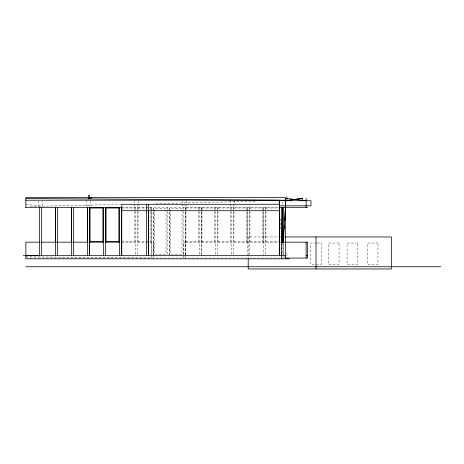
<?xml version="1.0" encoding="UTF-8"?>
<svg xmlns="http://www.w3.org/2000/svg" width="464" height="464" viewBox="0 0 464 464"><rect width="100%" height="100%" fill="white"/><g stroke="black" fill="none" stroke-linecap="round" stroke-linejoin="round"><path stroke-width="0.35" stroke-dasharray="2.32 1.74" d="M151.531 242.173L151.531 207.321L151.531 255.664M153.329 254.939L153.329 207.321L153.329 255.664M169.319 254.939L169.319 207.321L169.319 255.664M247.457 242.173L247.457 207.321L247.457 255.664M263.448 242.173L263.448 207.321L263.448 254.951M281.532 242.881L281.532 254.951L281.532 242.817M281.694 254.939L281.909 242.678M283.898 242.678L283.365 254.939L283.336 242.678M30.212 206.474L120.704 204.386M155.452 203.586L256.082 201.26M25.868 204.351L38.64 205.825L42.386 205.825L42.386 200.726M121.353 207.321L279.247 207.321M122.026 208L134.867 208M138.017 208L150.858 208M185.983 208L198.818 208M201.968 208L214.809 208M217.958 208L230.799 208M233.943 208L246.784 208M249.934 208L262.775 208M265.918 208L278.76 208M280.749 236.953L248.205 236.953L248.205 258.297M122.026 241.5L134.867 241.5M138.017 241.5L150.858 241.5M185.983 241.5L198.818 241.5M201.968 241.5L214.809 241.5M217.958 241.5L230.799 241.5M233.943 241.5L246.784 241.5M249.934 241.5L262.775 241.5M265.918 241.5L278.76 241.5M121.353 242.173L153.178 242.173L153.178 254.951M185.304 242.173L280.836 242.173M283.991 242.173L285.43 242.173M316.274 243.032L310.648 243.032L310.648 264.492L314.87 264.492M316.982 243.032L321.204 243.032L321.204 264.492L315.572 264.492M282.506 254.162L283.336 254.162M25.868 258.059L285.111 258.059M25.868 256.841L151.682 258.059L151.682 242.173M283.684 256.186L284.734 257.764M280.123 218.701L280.72 228.659M286.932 253.57L286.932 255.664M282.506 242.678L282.506 254.939M282.211 202.002L282.211 204.549M281.236 242.678L281.236 254.951M265.918 207.321L265.918 242.173M265.246 207.321L265.246 255.664M262.775 207.321L262.775 242.173M249.934 207.321L249.934 242.173M249.261 207.321L249.261 255.664M246.784 207.321L246.784 242.173M234.245 200.726L234.245 205.825L230.498 205.825L230.498 200.726M233.943 207.321L233.943 242.173M233.27 207.321L233.27 255.664M231.472 207.321L231.472 254.951M230.799 207.321L230.799 242.173M217.958 207.321L217.958 242.173M217.28 207.321L217.28 255.664M215.482 207.321L215.482 254.951M214.809 207.321L214.809 242.173M201.968 207.321L201.968 242.173M199.497 207.321L199.497 255.664M198.818 207.321L198.818 242.173M186.279 200.726L186.279 205.825L182.532 205.825L182.532 200.726M185.983 207.321L185.983 242.173M185.153 254.951L185.153 242.173L183.657 242.173L183.657 254.951M185.153 255.664L185.153 258.059M183.657 255.664L183.657 258.059M183.506 207.321L183.506 255.664M167.521 207.321L167.521 255.664M153.178 255.171L153.178 258.059M150.858 207.321L150.858 242.173M138.313 200.726L138.313 205.825L134.566 205.825L134.566 200.726M138.017 207.321L138.017 242.173M137.338 207.321L137.338 255.664M135.54 207.321L135.54 255.664M134.867 207.321L134.867 242.173M90.352 200.726L90.352 205.825L86.606 205.825L86.606 200.726M38.64 200.726L38.64 205.825M185.304 207.321L185.304 255.664L185.304 207.321M201.295 207.321L201.295 255.664L201.295 207.321M166.019 208.823L154.825 208.823L154.825 254.162L166.019 254.162L166.019 208.823M182.01 208.823L170.816 208.823L170.816 254.162L182.01 254.162L182.01 208.823M339.062 243.032L328.506 243.032L328.506 264.492L339.062 264.492L339.062 243.032M357.64 243.032L347.084 243.032L347.084 264.492L357.64 264.492L357.64 243.032M377.957 243.032L367.401 243.032L367.401 264.492L377.957 264.492L377.957 243.032"/><path stroke-width="0.7" d="M55.599 242.173L55.599 207.321L55.599 255.664M87.58 242.173L87.58 207.321L87.58 255.664M121.771 255.664L121.771 204.282L279.438 204.282M148.492 210.697L148.492 255.664L148.492 204.282M307.615 207.321L279.438 207.321L279.438 255.664L279.438 200.204L285.43 200.204M284.867 220.307L285.43 207.321L283.336 242.173L281.532 242.173L281.607 207.321M281.909 242.678L282.506 207.321L282.506 242.678M284.525 228.247L284.647 225.359M90.277 198.331L91.42 197.652M302.667 200.726L302.667 198.331L285.621 200.726L285.621 205.825M285.43 200.726L302.667 198.331M88.201 198.331L91.101 198.331M285.43 198.331L306.118 200.726M25.868 200.204L279.247 200.204L279.247 204.473M279.438 200.726L310.99 200.726L310.99 205.825L279.438 205.825M25.421 207.321L121.353 207.321L121.353 255.664M90.051 208L102.892 208M106.041 208L118.877 208M121.771 210.697L279.438 210.697M285.006 236.953L391.396 236.953L391.396 268.969L248.205 268.969L248.205 259.005M90.051 241.5L102.892 241.5M106.041 241.5L118.877 241.5M39.614 242.173L25.868 242.173L25.868 258.808L289.327 258.808M41.052 242.173L71.589 242.173L71.589 207.321L71.589 255.664M72.865 242.173L88.079 242.173M89.378 242.173L103.565 242.173M119.555 242.173L105.363 242.173L105.363 207.321L105.363 255.664M285.18 242.173L307.615 242.173L307.615 258.059L285.105 258.059M25.868 255.664L39.614 255.664L39.614 207.321M23.2 255.664L285.43 255.664M306.118 255.664L307.615 255.664M25.868 266.754L440.8 266.754M25.868 198.551L279.247 200.204M279.438 207.321L279.566 209.455M281.404 240.039L281.532 242.173M316.036 236.953L316.036 268.969M306.118 198.331L306.118 207.321M306.118 242.173L306.118 258.059M286.932 196.997L286.932 199.752M286.932 200.204L286.932 200.813M285.43 258.808L285.43 197.652L25.868 197.652L25.868 207.321M283.336 207.321L283.336 242.678M281.683 255.664L281.683 258.808M146.56 204.282L146.56 255.664M119.555 207.321L119.555 255.664M118.877 207.321L118.877 242.173M106.041 207.321L106.041 242.173M103.565 207.321L103.565 255.664M102.892 207.321L102.892 242.173M90.051 207.321L90.051 242.173M89.378 197.652L89.378 195.031L88.479 195.564L88.479 198.331M73.387 207.321L73.387 255.664M57.403 207.321L57.403 255.664M41.412 207.321L41.412 255.664M89.378 207.321L89.378 255.664L89.378 207.321"/></g></svg>
